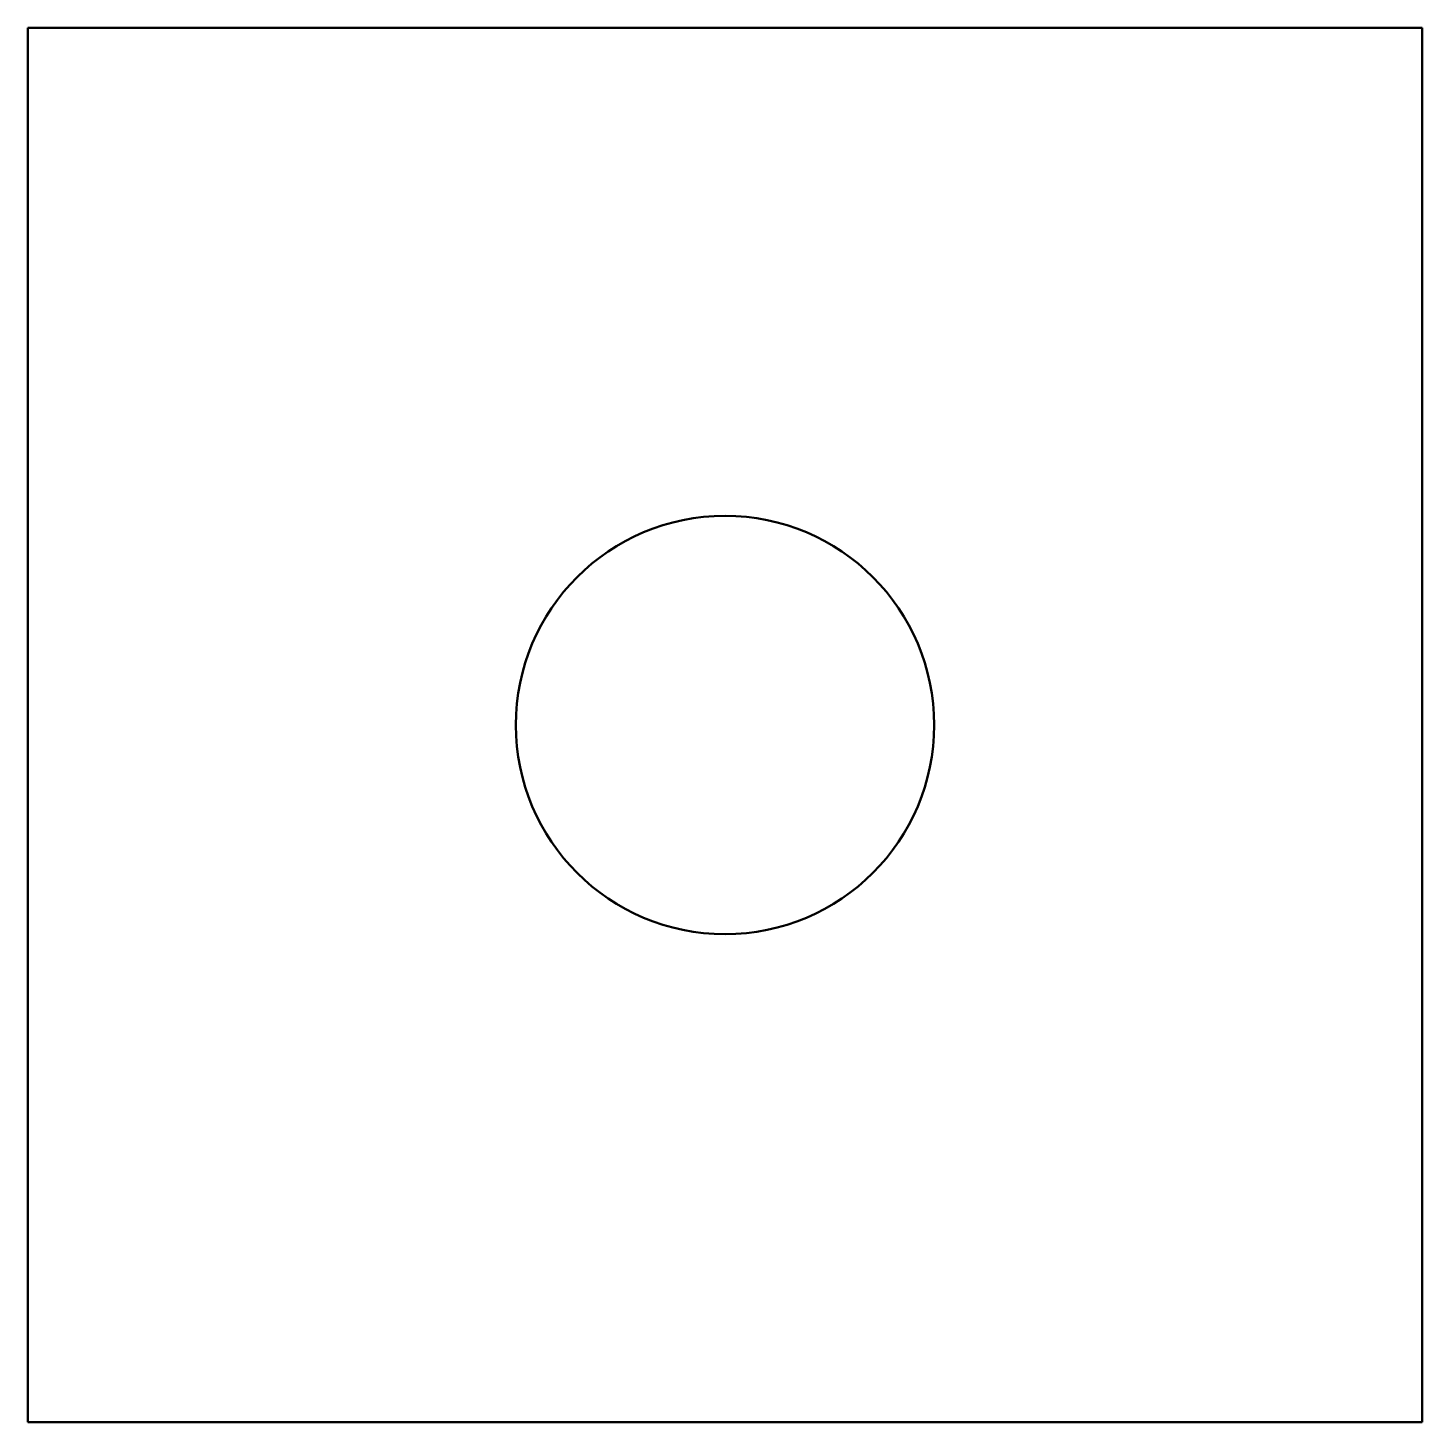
# Model space of a CAD drawing. Header units: millimetres. Extents: x -45 to 45, y -45 to 45.
import ezdxf

# ---------------------------------------------------------------- set-up
doc = ezdxf.new("R2010")
doc.units = ezdxf.units.MM
doc.layers.add('CUT', color=1, linetype='Continuous', lineweight=50)

msp = doc.modelspace()

# ---------------------------------------------------------------- linework, layer by layer
at = {"layer": 'CUT'}
for p, q in [((-45, 45), (-45, -45)), ((45, 45), (-45, 45)), ((45, -45), (45, 45)), ((-45, -45), (45, -45))]:
    msp.add_line(p, q, dxfattribs=at)
msp.add_circle((0, 0), 13.5, dxfattribs=at)

doc.saveas('drawing.dxf')
